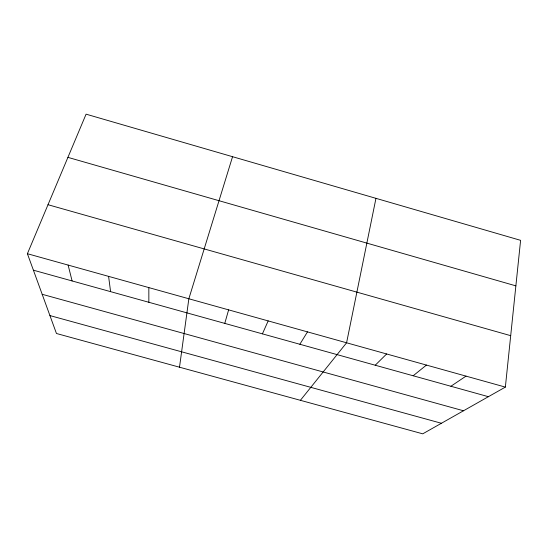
<?xml version="1.0" encoding="UTF-8"?>
<svg xmlns="http://www.w3.org/2000/svg" width="548" height="548" viewBox="0 0 548 548"><rect width="100%" height="100%" fill="white"/><g stroke="black" fill="none" stroke-linecap="round" stroke-linejoin="round"><path stroke-width="0.82" d="M505.359 387.1L520.6 240.339L86.084 114.169L27.4 253.71L56.451 333.492L422.741 433.831L505.359 387.1L27.4 253.71M179.504 367.201L188.848 298.763L232.558 156.701M375.962 198.342L346.583 342.788L300.393 400.314M224.769 323.389L228.626 309.867M262.417 333.855L268.171 320.902M299.852 344.267L307.49 331.876M375.236 365.221L386.628 353.967M413.171 375.77L426.433 365.078M450.894 386.258L466.012 376.12M49.93 315.579L441.407 423.268M42.175 294.29L463.505 410.774M33.401 270.185L488.405 396.69M48.005 204.712L510.695 335.671M67.918 157.358L515.874 285.864M68.116 265.068L72.103 280.946M108.593 276.37L110.586 291.646M148.837 287.597L148.857 302.284"/></g></svg>
